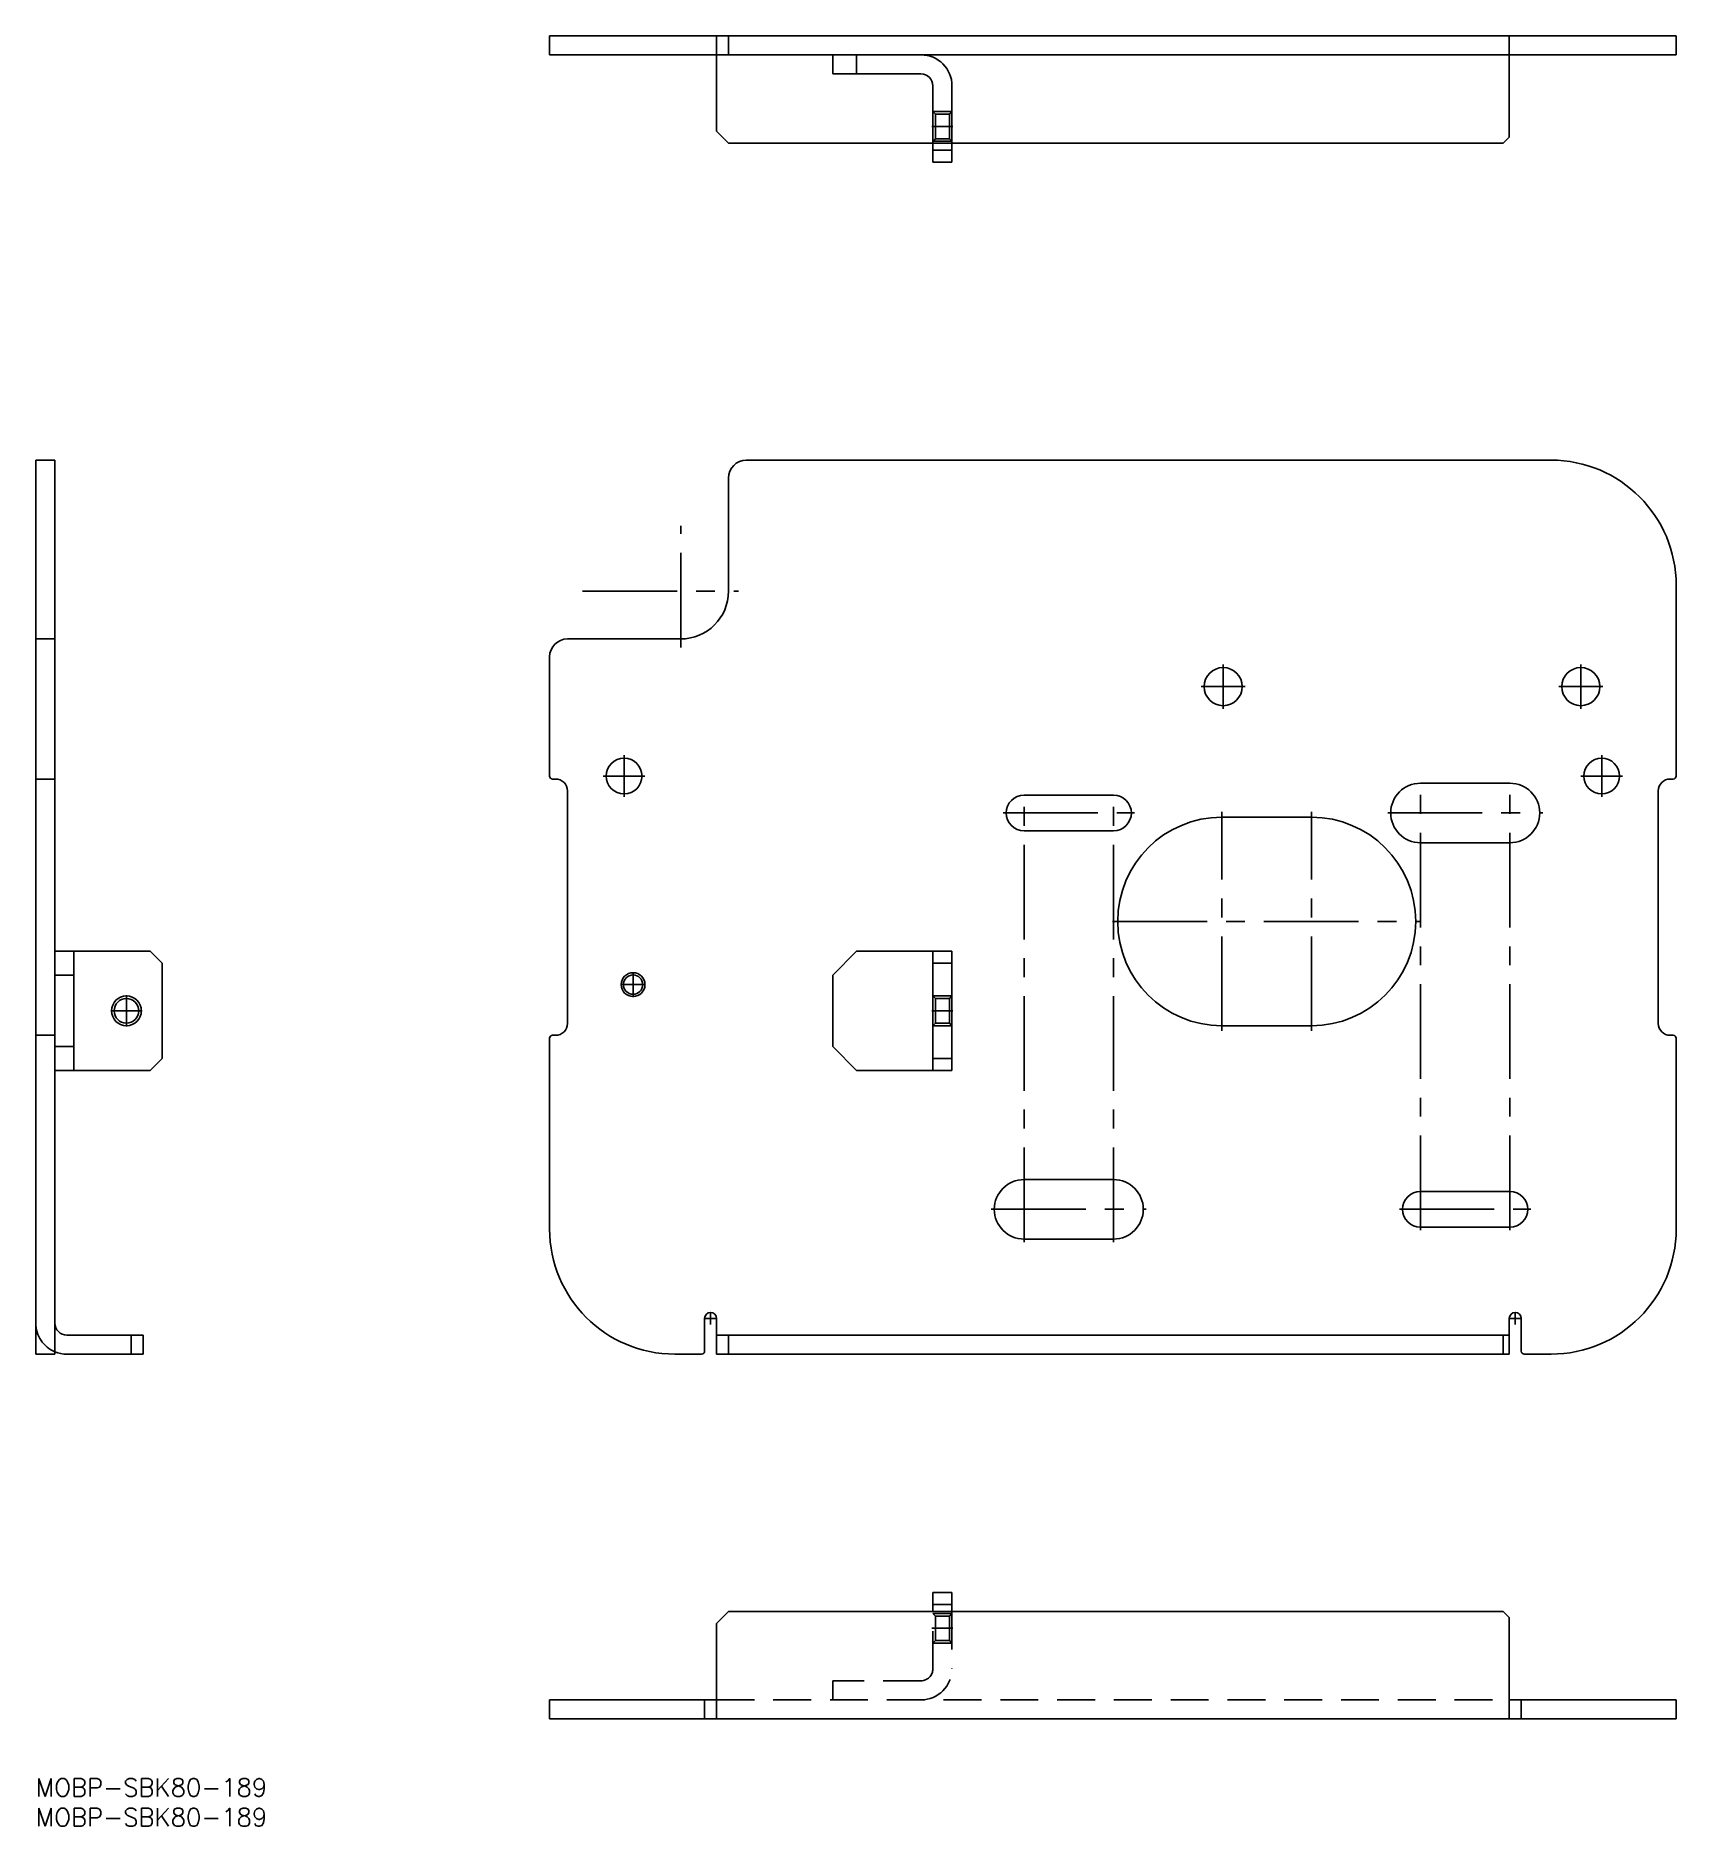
# Model space of a CAD drawing. Extents: x 0 to 275, y -8 to 292.
import ezdxf

# ---------------------------------------------------------------- set-up
doc = ezdxf.new("R2010")
doc.units = 0
doc.header["$LTSCALE"] = 0.5
doc.linetypes.add('CENTER', pattern=[50.8, 31.75, -6.35, 6.35, -6.35])
doc.linetypes.add('DASHED', pattern=[19.05, 12.7, -6.35])
for name, color, linetype in [('MSM_CENTER', 1, 'CENTER'), ('MSM_CONTINUOUS', 7, 'CONTINUOUS'), ('MSM_DASHED', 4, 'DASHED'), ('MSM_NARROW', 5, 'CONTINUOUS'), ('MSM_PART_NUMBER', 7, 'CONTINUOUS')]:
    doc.layers.add(name, color=color, linetype=linetype)
doc.styles.get("Standard").update_dxf_attribs({"font": 'txt.shx', "height": 3, "bigfont": 'bigfont.shx'})

msp = doc.modelspace()

# ---------------------------------------------------------------- linework, layer by layer
at = {"layer": 'MSM_CENTER'}
for p, q in [((150.34, 277.2), (153.86, 277.2)), ((108.2, 189.79), (108.2, 210.182)), ((91.715, 199.2), (117.892, 199.2)), ((199.2, 179.5), (199.2, 186.9)), ((259.2, 179.5), (259.2, 186.9)), ((195.5, 183.2), (202.9, 183.2)), ((255.5, 183.2), (262.9, 183.2)), ((98.7, 164.7), (98.7, 171.7)), ((262.7, 164.7), (262.7, 171.7)), ((95.2, 168.2), (102.2, 168.2)), ((165.8, 90), (165.8, 165.5)), ((180.8, 90), (180.8, 165.5)), ((232.3, 92), (232.3, 167.5)), ((247.3, 92), (247.3, 167.5)), ((259.2, 168.2), (266.2, 168.2)), ((162.3, 162), (184.3, 162)), ((199, 125.425), (199, 162.175)), ((214, 125.425), (214, 162.175)), ((226.8, 162), (252.8, 162)), ((180.625, 143.8), (232.375, 143.8)), ((100.2, 131.1), (100.2, 135.3)), ((98.1, 133.2), (102.3, 133.2)), ((15.2, 126.175), (15.2, 131.425)), ((12.575, 128.8), (17.825, 128.8)), ((150.34, 128.8), (153.86, 128.8)), ((160.3, 95.5), (186.3, 95.5)), ((228.8, 95.5), (250.8, 95.5)), ((113.2, 76.15), (113.2, 78.25)), ((248.2, 76.15), (248.2, 78.25)), ((112.15, 77.2), (114.25, 77.2)), ((247.15, 77.2), (249.25, 77.2)), ((150.34, 25.2), (153.86, 25.2))]:
    msp.add_line(p, q, dxfattribs=at)
at = {"layer": 'MSM_CONTINUOUS'}
for p, q in [((86.2, 292.4), (86.2, 289.2)), ((275.2, 292.4), (86.2, 292.4)), ((116.2, 292.4), (116.2, 289.2)), ((275.2, 292.4), (275.2, 289.2)), ((275.2, 289.2), (86.2, 289.2)), ((114.2, 289.2), (114.2, 276.4)), ((133.7, 286), (133.7, 289.2)), ((137.7, 289.2), (137.7, 286)), ((247.2, 289.2), (247.2, 275.4)), ((133.7, 286), (148.5, 286)), ((150.5, 284), (150.5, 271.2)), ((153.7, 271.2), (153.7, 284)), ((116.2, 274.4), (114.2, 276.4)), ((116.2, 274.4), (150.5, 274.4)), ((153.7, 274.4), (246.2, 274.4)), ((247.2, 275.4), (246.2, 274.4)), ((150.5, 273.2), (153.7, 273.2)), ((150.5, 271.2), (153.7, 271.2)), ((0, 221.2), (3.2, 221.2)), ((0, 221.2), (0, 71.2)), ((3.2, 221.2), (3.2, 71.2)), ((254.2, 221.2), (119.2, 221.2)), ((116.2, 218.2), (116.2, 199.2)), ((275.2, 168.2), (275.2, 200.2)), ((0, 191.2), (3.2, 191.2)), ((108.2, 191.2), (89.2, 191.2)), ((86.2, 188.2), (86.2, 168.2)), ((0, 167.7), (3.2, 167.7)), ((86.7, 167.7), (87.2, 167.7)), ((89.2, 165.7), (89.2, 126.7)), ((247.3, 167), (232.3, 167)), ((272.2, 126.7), (272.2, 165.7)), ((274.2, 167.7), (274.7, 167.7)), ((180.8, 165), (165.8, 165)), ((214, 161.3), (199, 161.3)), ((165.8, 159), (180.8, 159)), ((232.3, 157), (247.3, 157)), ((3.2, 138.8), (19.2, 138.8)), ((6.4, 118.8), (6.4, 138.8)), ((21.2, 136.8), (19.2, 138.8)), ((133.7, 134.8), (137.7, 138.8)), ((137.7, 138.8), (153.7, 138.8)), ((150.5, 118.8), (150.5, 138.8)), ((153.7, 118.8), (153.7, 138.8)), ((21.2, 120.8), (21.2, 136.8)), ((150.5, 136.8), (153.7, 136.8)), ((6.4, 134.8), (3.2, 134.8)), ((133.7, 122.8), (133.7, 134.8)), ((199, 126.3), (214, 126.3)), ((0, 124.7), (3.2, 124.7)), ((86.2, 124.2), (86.2, 92.2)), ((87.2, 124.7), (86.7, 124.7)), ((274.7, 124.7), (274.2, 124.7)), ((275.2, 92.2), (275.2, 124.2)), ((3.2, 122.8), (6.4, 122.8)), ((19.2, 118.8), (21.2, 120.8)), ((137.7, 118.8), (133.7, 122.8)), ((150.5, 120.8), (153.7, 120.8)), ((3.2, 118.8), (19.2, 118.8)), ((137.7, 118.8), (153.7, 118.8)), ((180.8, 100.5), (165.8, 100.5)), ((247.3, 98.5), (232.3, 98.5)), ((165.8, 90.5), (180.8, 90.5)), ((232.3, 92.5), (247.3, 92.5)), ((112.2, 71.7), (112.2, 77.2)), ((114.2, 77.2), (114.2, 71.2)), ((247.2, 77.2), (247.2, 71.2)), ((249.2, 77.2), (249.2, 71.7)), ((18, 74.4), (5.2, 74.4)), ((16, 74.4), (16, 71.2)), ((18, 74.4), (18, 71.2)), ((247.2, 74.4), (114.2, 74.4)), ((116.2, 74.4), (116.2, 71.2)), ((246.2, 74.4), (246.2, 71.2)), ((0, 71.2), (3.2, 71.2)), ((18, 71.2), (5.2, 71.2)), ((107.2, 71.2), (111.7, 71.2)), ((247.2, 71.2), (114.2, 71.2)), ((249.7, 71.2), (254.2, 71.2)), ((150.5, 28), (150.5, 31.2)), ((150.5, 31.2), (153.7, 31.2)), ((153.7, 28), (153.7, 31.2)), ((116.2, 28), (114.2, 26)), ((116.2, 28), (246.2, 28)), ((150.5, 29.2), (153.7, 29.2)), ((247.2, 27), (246.2, 28)), ((114.2, 26), (114.2, 10)), ((247.2, 27), (247.2, 10)), ((86.2, 13.2), (114.2, 13.2)), ((86.2, 10), (86.2, 13.2)), ((112.2, 10), (112.2, 13.2)), ((247.2, 13.2), (275.2, 13.2)), ((249.2, 10), (249.2, 13.2)), ((275.2, 10), (275.2, 13.2)), ((86.2, 10), (275.2, 10))]:
    msp.add_line(p, q, dxfattribs=at)
for centre, radius in [((199.2, 183.2), 3.2), ((259.2, 183.2), 3.2), ((98.7, 168.2), 3), ((262.7, 168.2), 3), ((100.2, 133.2), 1.621), ((15.2, 128.8), 2.067)]:
    msp.add_circle(centre, radius, dxfattribs=at)
for centre, radius, start, end in [((148.5, 284), 5.2, 0, 90), ((148.5, 284), 2, 0, 90), ((119.2, 218.2), 3, 90, 180), ((254.2, 200.2), 21, 0, 90), ((108.2, 199.2), 8, 270, 0), ((89.2, 188.2), 3, 90, 180), ((86.7, 168.2), 0.5, 180, 270), ((87.2, 165.7), 2, 0, 90), ((232.3, 162), 5, 90, 270), ((247.3, 162), 5, 270, 90), ((274.2, 165.7), 2, 90, 180), ((274.7, 168.2), 0.5, 270, 0), ((165.8, 162), 3, 90, 270), ((180.8, 162), 3, 270, 90), ((199, 143.8), 17.5, 90, 270), ((214, 143.8), 17.5, 270, 90), ((87.2, 126.7), 2, 270, 0), ((274.2, 126.7), 2, 180, 270), ((86.7, 124.2), 0.5, 90, 180), ((274.7, 124.2), 0.5, 0, 90), ((165.8, 95.5), 5, 90, 270), ((180.8, 95.5), 5, 270, 90), ((232.3, 95.5), 3, 90, 270), ((247.3, 95.5), 3, 270, 90), ((107.2, 92.2), 21, 180, 270), ((254.2, 92.2), 21, 270, 0), ((113.2, 77.2), 1, 0, 180), ((248.2, 77.2), 1, 0, 180), ((5.2, 76.4), 2, 180, 270), ((5.2, 76.4), 5.2, 247.38014, 270), ((111.7, 71.7), 0.5, 270, 0), ((249.7, 71.7), 0.5, 180, 270)]:
    msp.add_arc(centre, radius, start, end, dxfattribs=at)
at = {"layer": 'MSM_DASHED'}
for p, q in [((114.2, 292.4), (114.2, 289.2)), ((247.2, 292.4), (247.2, 289.2)), ((150.933, 279.267), (150.5, 279.7)), ((153.7, 279.7), (150.5, 279.7)), ((153.7, 279.7), (153.267, 279.267)), ((153.267, 279.267), (150.933, 279.267)), ((150.933, 279.267), (150.933, 275.133)), ((153.267, 279.267), (153.267, 275.133)), ((150.5, 274.7), (150.933, 275.133)), ((153.7, 274.7), (150.5, 274.7)), ((150.5, 274.4), (153.7, 274.4)), ((150.933, 275.133), (153.267, 275.133)), ((153.267, 275.133), (153.7, 274.7)), ((150.933, 130.867), (150.5, 131.3)), ((153.7, 131.3), (150.5, 131.3)), ((153.267, 130.867), (150.933, 130.867)), ((150.933, 130.867), (150.933, 126.733)), ((153.7, 131.3), (153.267, 130.867)), ((153.267, 130.867), (153.267, 126.733)), ((150.5, 126.3), (150.933, 126.733)), ((153.7, 126.3), (150.5, 126.3)), ((150.933, 126.733), (153.267, 126.733)), ((153.267, 126.733), (153.7, 126.3)), ((150.5, 18.4), (150.5, 28)), ((150.933, 27.267), (150.5, 27.7)), ((153.7, 27.7), (150.5, 27.7)), ((153.267, 27.267), (150.933, 27.267)), ((150.933, 27.267), (150.933, 23.133)), ((153.7, 27.7), (153.267, 27.267)), ((153.267, 27.267), (153.267, 23.133)), ((153.7, 28), (153.7, 18.4)), ((150.5, 22.7), (150.933, 23.133)), ((153.7, 22.7), (150.5, 22.7)), ((150.933, 23.133), (153.267, 23.133)), ((153.267, 23.133), (153.7, 22.7)), ((148.5, 16.4), (133.7, 16.4)), ((133.7, 13.2), (133.7, 16.4)), ((114.2, 13.2), (247.2, 13.2))]:
    msp.add_line(p, q, dxfattribs=at)
for centre, radius, start, end in [((5.2, 76.4), 5.2, 180, 247.38014), ((148.5, 18.4), 2, 270, 0), ((148.5, 18.4), 5.2, 270, 0)]:
    msp.add_arc(centre, radius, start, end, dxfattribs=at)
at = {"layer": 'MSM_NARROW'}
for centre, radius in [((100.2, 133.2), 2), ((15.2, 128.8), 2.5)]:
    msp.add_circle(centre, radius, dxfattribs=at)

# ---------------------------------------------------------------- texts
at = {"layer": 'MSM_PART_NUMBER'}
for p in [(0, -3), (0, -8)]:
    msp.add_text('MOBP-SBK80-189', height=3, dxfattribs=at).set_placement(p)

doc.saveas('drawing.dxf')
